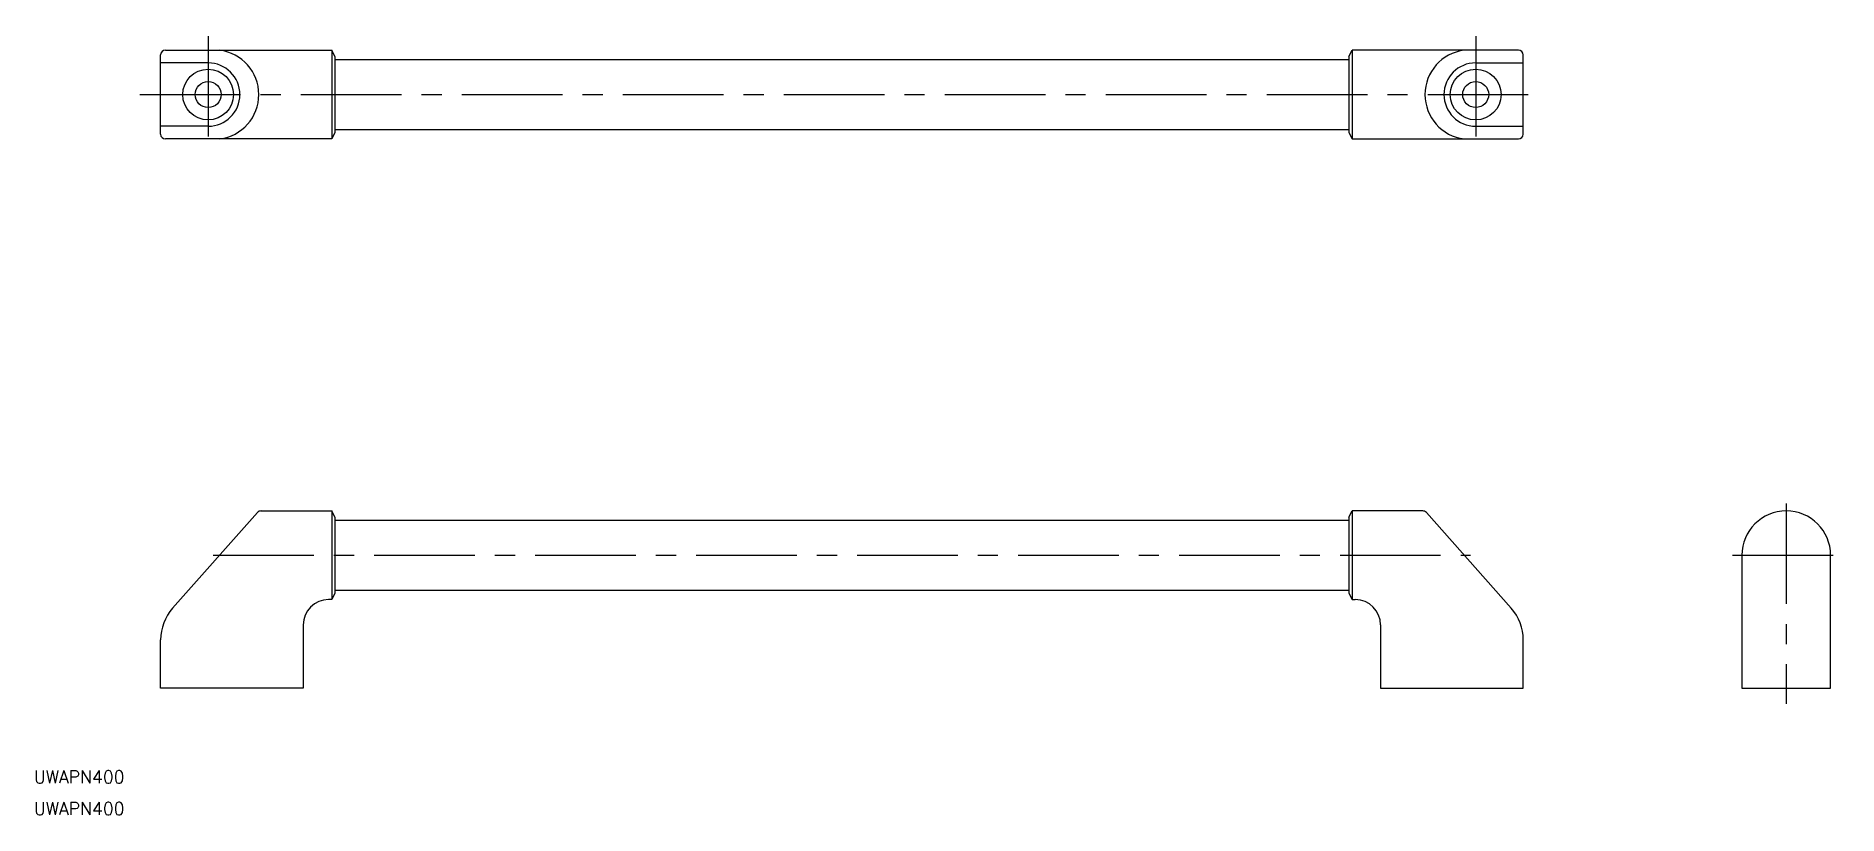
# Model space of a CAD drawing. Extents: x 11 to 579, y 10 to 256.
import ezdxf

# ---------------------------------------------------------------- set-up
doc = ezdxf.new("R2010")
doc.units = 0
doc.linetypes.add('CENTER', pattern=[50.8, 31.75, -6.35, 6.35, -6.35])
doc.layers.get('0').update_dxf_attribs({"linetype": 'CONTINUOUS'})
doc.layers.add('CENTER', color=1, linetype='CENTER')
doc.styles.get("Standard").update_dxf_attribs({"font": 'txt.shx'})

msp = doc.modelspace()

# ---------------------------------------------------------------- linework, layer by layer
at = {"color": 7, "linetype": 'CONTINUOUS'}
for p, q in [((51.5, 251.44), (104, 251.44)), ((104, 251.44), (104, 223.44)), ((105, 249.44), (104, 251.44)), ((425, 249.44), (426, 251.44)), ((426, 251.44), (426, 223.44)), ((478.5, 251.44), (426, 251.44)), ((50, 224.94), (50, 249.94)), ((65, 247.44), (50, 247.44)), ((105, 249.44), (105, 225.44)), ((425, 248.44), (105, 248.44)), ((425, 249.44), (425, 225.44)), ((465, 247.44), (480, 247.44)), ((480, 224.94), (480, 249.94)), ((65, 227.44), (50, 227.44)), ((104, 223.44), (51.5, 223.44)), ((105, 225.44), (104, 223.44)), ((105, 226.44), (425, 226.44)), ((425, 225.44), (426, 223.44)), ((426, 223.44), (478.5, 223.44)), ((465, 227.44), (480, 227.44)), ((80.55, 105.49), (53.77, 75.26)), ((81.68, 106), (104, 106)), ((105, 104), (104, 106)), ((104, 106), (104, 78)), ((105, 104), (105, 80)), ((425, 103), (105, 103)), ((425, 104), (426, 106)), ((425, 104), (425, 80)), ((426, 106), (426, 78)), ((448.32, 106), (426, 106)), ((449.45, 105.49), (476.23, 75.26)), ((549, 92), (549, 50)), ((577, 50), (577, 92)), ((105, 80), (104, 78)), ((105, 81), (425, 81)), ((425, 80), (426, 78)), ((104, 78), (103, 78)), ((426, 78), (427, 78)), ((95, 70), (95, 50)), ((435, 70), (435, 50)), ((50, 50), (50, 65.31)), ((480, 50), (480, 65.31)), ((95, 50), (50, 50)), ((435, 50), (480, 50)), ((549, 50), (577, 50))]:
    msp.add_line(p, q, dxfattribs=at)
for centre, radius in [((65, 237.44), 8), ((465, 237.44), 8), ((65, 237.44), 4.1), ((465, 237.44), 4.1)]:
    msp.add_circle(centre, radius, dxfattribs=at)
for centre, radius, start, end in [((51.5, 249.94), 1.5, 90, 180), ((66.9, 237.44), 14.1, 276.9365, 83.0635), ((463.1, 237.44), 14.1, 96.9365, 263.0635), ((478.5, 249.94), 1.5, 0, 90), ((65, 237.44), 10, 270, 90), ((465, 237.44), 10, 90, 270), ((51.5, 224.94), 1.5, 180, 270), ((478.5, 224.94), 1.5, 270, 0), ((81.68, 104.5), 1.5, 90, 138.4682), ((448.32, 104.5), 1.5, 41.5318, 90), ((563, 92), 14, 0, 180), ((65, 65.31), 15, 138.4682, 180), ((103, 70), 8, 90, 180), ((427, 70), 8, 0, 90), ((465, 65.31), 15, 0, 41.5318)]:
    msp.add_arc(centre, radius, start, end, dxfattribs=at)
at = {"layer": 'CENTER', "color": 1, "linetype": 'CENTER'}
for p, q in [((65, 255.92), (65, 218.6)), ((465, 255.92), (465, 218.6)), ((43.46, 237.44), (486.54, 237.44)), ((563, 108.38), (563, 45.12)), ((66.6, 92), (463.4, 92)), ((546.03, 92), (579.33, 92))]:
    msp.add_line(p, q, dxfattribs=at)

# ---------------------------------------------------------------- texts
at = {"color": 7, "linetype": 'CONTINUOUS'}
for p in [(10, 20), (10, 10)]:
    msp.add_text('UWAPN400', height=4, dxfattribs=at).set_placement(p)

doc.saveas('drawing.dxf')
